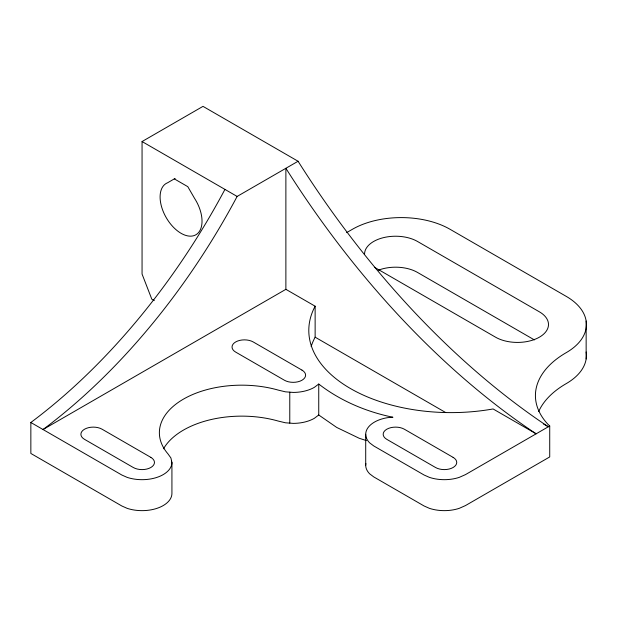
<?xml version="1.0" encoding="UTF-8"?>
<svg xmlns="http://www.w3.org/2000/svg" width="617" height="617" viewBox="0 0 617 617"><rect width="100%" height="100%" fill="white"/><g stroke="black" fill="none" stroke-linecap="round" stroke-linejoin="round"><path stroke-width="0.93" d="M346.661 232.617L352.477 229.254A68.95 39.804 0 0 1 449.986 229.254L566.221 296.361A68.95 39.804 0 0 1 566.221 352.654A105.145 60.705 0 0 0 547.711 424.056L549.724 425.969L465.449 474.627L459.264 477.365A29.863 17.245 0 0 1 429.401 477.365L424.118 475.028L373.763 445.952L369.714 442.906A29.863 17.245 0 0 1 387.846 417.632L392.921 417.246C366.19 411.755 340.368 400.826 318.742 384.036L314.315 387.368A29.863 17.245 0 0 1 293.198 392.42L285.463 391.834L278.259 390.106A82.354 47.548 0 0 0 183.496 399.099A82.354 47.548 0 0 0 167.924 453.811L170.909 457.968L171.927 462.434L171.927 493.399A29.863 17.245 0 0 1 127.125 508.331L121.85 505.994L30.85 453.456L30.85 422.491A454.86 262.618 -60 0 0 224.943 189.396M318.742 384.036L318.742 414.994L314.315 418.334A29.863 17.245 0 0 1 293.198 423.378L285.463 422.792L278.259 421.072A82.354 47.548 0 0 0 163.52 448.79M154.304 300.618L151.805 299.176L142.057 274.048L142.057 141.548L203.001 106.363L298.073 161.253A608.701 351.435 60 0 0 548.336 426.771L543.33 423.887M175.097 178.436L167.585 182.779A29.647 17.114 60 0 0 165.811 216.906A29.647 17.114 60 0 0 196.306 234.514A29.647 17.114 60 0 0 194.54 198.335L187.799 186.666L174.326 178.884M285.879 289.327L285.879 168.287A608.701 351.435 60 0 0 536.142 433.813L493.083 408.955A142.303 82.161 0 0 1 350.479 388.548A142.303 82.161 0 0 1 315.133 306.209L285.879 289.327L43.036 429.525A454.86 262.618 -60 0 0 237.129 196.437L298.073 161.253M366.421 440.615L359.156 438.247L336.728 427.45L318.742 414.994M534.391 339.913L417.516 272.436A31.027 17.916 0 0 0 378.352 270.207M374.473 267.284L495.528 337.175A31.027 17.916 0 0 0 539.405 337.175A31.027 17.916 0 0 0 539.405 311.84L417.516 241.471A31.027 17.916 0 0 0 383.705 237.591A31.027 17.916 0 0 0 364.554 254.142M142.057 141.548L237.129 196.437M315.133 306.209L315.133 337.175L445.69 412.549M30.85 422.491L121.85 475.028L127.125 477.365A29.863 17.245 0 0 0 171.927 462.434M586.15 321.041L586.15 358.94M549.724 425.969L549.724 456.935L465.449 505.585L459.264 508.331A29.863 17.245 0 0 1 429.401 508.331L424.118 505.994L373.763 476.918L369.714 473.871A29.863 17.245 0 0 1 365.873 463.452M365.711 434.283L365.711 465.249M289.774 392.157L289.774 423.123M171.472 460.459L171.472 462.334M538.687 411.531A105.145 60.705 0 0 1 566.221 383.62A68.95 39.804 0 0 0 586.15 351.998M311.161 346.507A142.303 82.161 0 0 1 315.133 337.175M301.968 370.107L253.217 341.957A12.409 7.165 0 0 0 235.663 341.957A12.409 7.165 0 0 0 235.663 352.091L284.422 380.242A12.409 7.165 0 0 0 301.968 380.242A12.409 7.165 0 0 0 301.968 370.107M453.109 457.367L404.351 429.216A12.409 7.165 0 0 0 386.805 429.216A12.409 7.165 0 0 0 386.805 439.35L435.556 467.501A12.409 7.165 0 0 0 453.109 467.501A12.409 7.165 0 0 0 453.109 457.367M150.833 457.367L102.083 429.216A12.409 7.165 0 0 0 84.529 429.216A12.409 7.165 0 0 0 84.529 439.35L133.28 467.501A12.409 7.165 0 0 0 150.833 467.501A12.409 7.165 0 0 0 150.833 457.367"/></g></svg>
